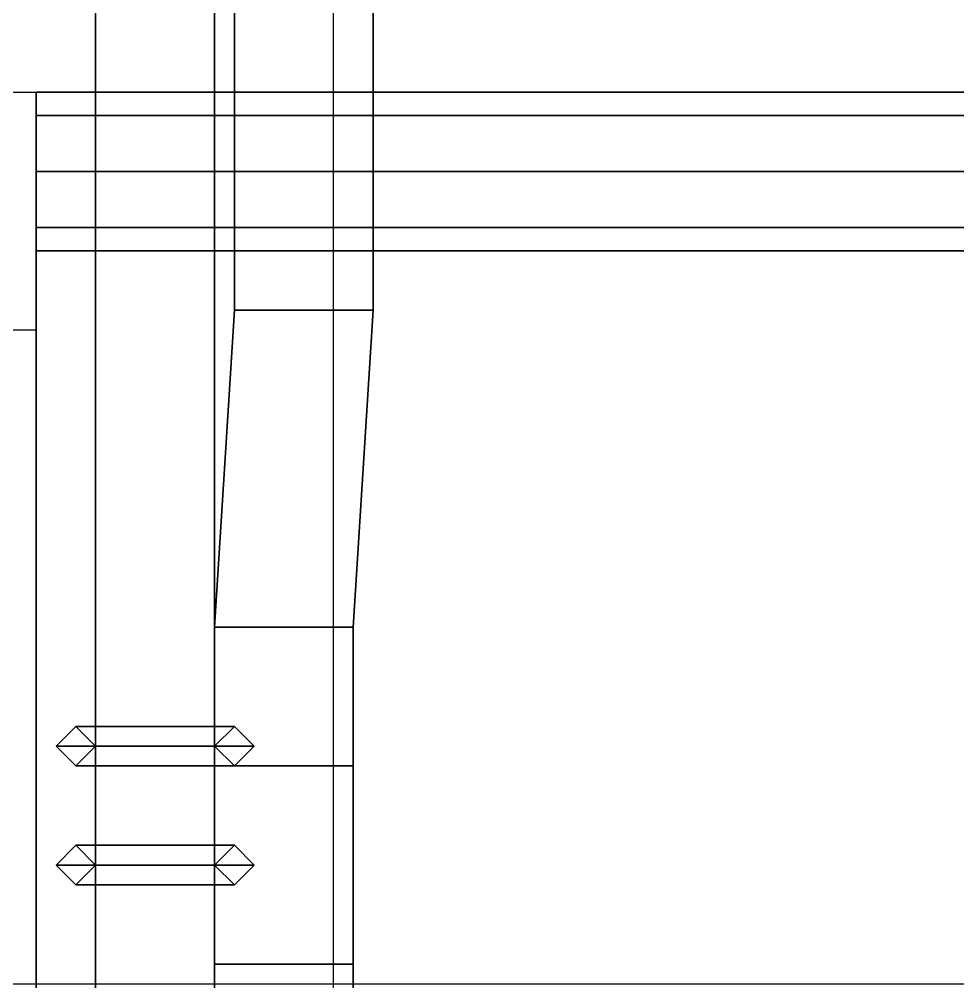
# Model space of a CAD drawing. Header units: millimetres. Extents: x -0.9 to 1, y -2.1 to 9.
# Drawn here: x -0.4885 to -0.015, y -1.4489 to -0.9632 of the extents above; entities that cross this region are included whole.
import ezdxf

# ---------------------------------------------------------------- set-up
doc = ezdxf.new("R2010")
doc.units = ezdxf.units.MM
for name, color, linetype in [('cargo_platform', 3, 'Continuous'), ('fenders', 6, 'Continuous'), ('frame', 5, 'Continuous'), ('tent', 4, 'Continuous')]:
    doc.layers.add(name, color=color, linetype=linetype)

msp = doc.modelspace()

# ---------------------------------------------------------------- linework, layer by layer
at = {"layer": 'cargo_platform'}
for points in [[(0.83, -0.37, 0.815), (0.83, -1.92, 0.815), (-0.83, -1.92, 0.815), (-0.83, -0.37, 0.815)], [(-0.8, -1.92, 0.875), (0.8, -1.92, 0.875), (0.8, -0.4, 0.875), (-0.8, -0.4, 0.875)]]:
    msp.add_3dface(points, dxfattribs=at)
at = {"layer": 'fenders'}
msp.add_3dface([(-0.83, -0.36, 0.8), (-0.83, -1.76, 0.8), (-0.33, -1.76, 0.8), (-0.33, -0.36, 0.8)], dxfattribs=at)
at = {"layer": 'frame'}
for points in [[(-0.45, -0.39, 0.38), (-0.45, -1.47, 0.38), (-0.45, -1.47, 0.46), (-0.45, -0.39, 0.46)], [(-0.39, -0.39, 0.38), (-0.39, -1.47, 0.38), (-0.45, -1.47, 0.38), (-0.45, -0.39, 0.38)], [(-0.45, -1.47, 0.46), (-0.39, -1.47, 0.46), (-0.39, -0.39, 0.46), (-0.45, -0.39, 0.46)], [(-0.39, -0.39, 0.46), (-0.39, -1.47, 0.46), (-0.39, -1.47, 0.38), (-0.39, -0.39, 0.38)], [(-0.38, -1.11, 0.61), (-0.31, -1.11, 0.61), (-0.31, -0.94, 0.58), (-0.38, -0.94, 0.58)], [(-0.31, -0.94, 0.45), (-0.31, -1.11, 0.48), (-0.38, -1.11, 0.48), (-0.38, -0.94, 0.45)], [(-0.38, -0.94, 0.45), (-0.38, -1.11, 0.48), (-0.38, -1.11, 0.61), (-0.38, -0.94, 0.58)], [(-0.31, -0.94, 0.58), (-0.31, -1.11, 0.61), (-0.31, -1.11, 0.48), (-0.31, -0.94, 0.45)], [(-0.48, -1, 0.26), (-0.48, -1.79, 0.26), (-0.53, -1.79, 0.26), (-0.53, -1, 0.26)], [(-0.48, -1.77, 0.29), (-0.48, -1.79, 0.26), (-0.48, -1, 0.26), (-0.48, -1.57, 0.29)], [(-0.48, -1, 0.26), (-0.48, -1, 0.38), (-0.48, -1, 0.38), (-0.48, -1.12, 0.38)], [(-0.48, -1.57, 0.34), (-0.48, -1.57, 0.29), (-0.48, -1, 0.26), (-0.48, -1.12, 0.38)], [(0.48, -1.01172, 0.35828), (0.48, -1, 0.33), (-0.48, -1, 0.33), (-0.48, -1.01172, 0.35828)], [(0.48, -1, 0.33), (0.48, -1.01172, 0.30172), (-0.48, -1.01172, 0.30172), (-0.48, -1, 0.33)], [(0.48, -1.04, 0.37), (0.48, -1.01172, 0.35828), (-0.48, -1.01172, 0.35828), (-0.48, -1.04, 0.37)], [(0.48, -1.01172, 0.30172), (0.48, -1.04, 0.29), (-0.48, -1.04, 0.29), (-0.48, -1.01172, 0.30172)], [(0.48, -1.06828, 0.35828), (0.48, -1.04, 0.37), (-0.48, -1.04, 0.37), (-0.48, -1.06828, 0.35828)], [(0.48, -1.04, 0.29), (0.48, -1.06828, 0.30172), (-0.48, -1.06828, 0.30172), (-0.48, -1.04, 0.29)], [(0.48, -1.08, 0.33), (0.48, -1.06828, 0.35828), (-0.48, -1.06828, 0.35828), (-0.48, -1.08, 0.33)], [(0.48, -1.06828, 0.30172), (0.48, -1.08, 0.33), (-0.48, -1.08, 0.33), (-0.48, -1.06828, 0.30172)], [(-0.39, -1.27, 0.69), (-0.32, -1.27, 0.69), (-0.31, -1.11, 0.61), (-0.38, -1.11, 0.61)], [(-0.31, -1.11, 0.48), (-0.32, -1.27, 0.56), (-0.39, -1.27, 0.56), (-0.38, -1.11, 0.48)], [(-0.38, -1.11, 0.48), (-0.39, -1.27, 0.56), (-0.39, -1.27, 0.69), (-0.38, -1.11, 0.61)], [(-0.31, -1.11, 0.61), (-0.32, -1.27, 0.69), (-0.32, -1.27, 0.56), (-0.31, -1.11, 0.48)], [(-0.53, -1.12, 0.38), (-0.53, -1.79, 0.38), (-0.48, -1.79, 0.38), (-0.48, -1.12, 0.38)], [(-0.48, -1.79, 0.38), (-0.48, -1.77, 0.34), (-0.48, -1.57, 0.34), (-0.48, -1.12, 0.38)], [(-0.39, -1.34, 0.71), (-0.32, -1.34, 0.71), (-0.32, -1.27, 0.69), (-0.39, -1.27, 0.69)], [(-0.32, -1.27, 0.56), (-0.32, -1.34, 0.58), (-0.39, -1.34, 0.58), (-0.39, -1.27, 0.56)], [(-0.39, -1.27, 0.56), (-0.39, -1.34, 0.58), (-0.39, -1.34, 0.71), (-0.39, -1.27, 0.69)], [(-0.32, -1.27, 0.69), (-0.32, -1.34, 0.71), (-0.32, -1.34, 0.58), (-0.32, -1.27, 0.56)], [(-0.46, -1.32, 0.37), (-0.47, -1.33, 0.36), (-0.47, -1.33, 0.48), (-0.46, -1.32, 0.47)], [(-0.38, -1.32, 0.37), (-0.37, -1.33, 0.36), (-0.47, -1.33, 0.36), (-0.46, -1.32, 0.37)], [(-0.37, -1.33, 0.48), (-0.38, -1.32, 0.47), (-0.46, -1.32, 0.47), (-0.47, -1.33, 0.48)], [(-0.45, -1.33, 0.38), (-0.46, -1.32, 0.37), (-0.46, -1.32, 0.47), (-0.45, -1.33, 0.46)], [(-0.39, -1.33, 0.38), (-0.38, -1.32, 0.37), (-0.46, -1.32, 0.37), (-0.45, -1.33, 0.38)], [(-0.38, -1.32, 0.47), (-0.39, -1.33, 0.46), (-0.45, -1.33, 0.46), (-0.46, -1.32, 0.47)], [(-0.38, -1.32, 0.37), (-0.39, -1.33, 0.38), (-0.39, -1.33, 0.46), (-0.38, -1.32, 0.47)], [(-0.37, -1.33, 0.36), (-0.38, -1.32, 0.37), (-0.38, -1.32, 0.47), (-0.37, -1.33, 0.48)], [(-0.47, -1.33, 0.36), (-0.46, -1.34, 0.37), (-0.46, -1.34, 0.47), (-0.47, -1.33, 0.48)], [(-0.37, -1.33, 0.36), (-0.38, -1.34, 0.37), (-0.46, -1.34, 0.37), (-0.47, -1.33, 0.36)], [(-0.38, -1.34, 0.47), (-0.37, -1.33, 0.48), (-0.47, -1.33, 0.48), (-0.46, -1.34, 0.47)], [(-0.46, -1.34, 0.37), (-0.45, -1.33, 0.38), (-0.45, -1.33, 0.46), (-0.46, -1.34, 0.47)], [(-0.38, -1.34, 0.37), (-0.39, -1.33, 0.38), (-0.45, -1.33, 0.38), (-0.46, -1.34, 0.37)], [(-0.39, -1.33, 0.46), (-0.38, -1.34, 0.47), (-0.46, -1.34, 0.47), (-0.45, -1.33, 0.46)], [(-0.39, -1.33, 0.38), (-0.38, -1.34, 0.37), (-0.38, -1.34, 0.47), (-0.39, -1.33, 0.46)], [(-0.38, -1.34, 0.37), (-0.37, -1.33, 0.36), (-0.37, -1.33, 0.48), (-0.38, -1.34, 0.47)], [(-0.39, -1.44, 0.71), (-0.32, -1.44, 0.71), (-0.32, -1.34, 0.71), (-0.39, -1.34, 0.71)], [(-0.32, -1.34, 0.58), (-0.32, -1.44, 0.58), (-0.39, -1.44, 0.58), (-0.39, -1.34, 0.58)], [(-0.39, -1.34, 0.58), (-0.39, -1.44, 0.58), (-0.39, -1.44, 0.71), (-0.39, -1.34, 0.71)], [(-0.32, -1.34, 0.71), (-0.32, -1.44, 0.71), (-0.32, -1.44, 0.58), (-0.32, -1.34, 0.58)], [(-0.46, -1.38, 0.37), (-0.47, -1.39, 0.36), (-0.47, -1.39, 0.48), (-0.46, -1.38, 0.47)], [(-0.38, -1.38, 0.37), (-0.37, -1.39, 0.36), (-0.47, -1.39, 0.36), (-0.46, -1.38, 0.37)], [(-0.37, -1.39, 0.48), (-0.38, -1.38, 0.47), (-0.46, -1.38, 0.47), (-0.47, -1.39, 0.48)], [(-0.45, -1.39, 0.38), (-0.46, -1.38, 0.37), (-0.46, -1.38, 0.47), (-0.45, -1.39, 0.46)], [(-0.39, -1.39, 0.38), (-0.38, -1.38, 0.37), (-0.46, -1.38, 0.37), (-0.45, -1.39, 0.38)], [(-0.38, -1.38, 0.47), (-0.39, -1.39, 0.46), (-0.45, -1.39, 0.46), (-0.46, -1.38, 0.47)], [(-0.38, -1.38, 0.37), (-0.39, -1.39, 0.38), (-0.39, -1.39, 0.46), (-0.38, -1.38, 0.47)], [(-0.37, -1.39, 0.36), (-0.38, -1.38, 0.37), (-0.38, -1.38, 0.47), (-0.37, -1.39, 0.48)], [(-0.47, -1.39, 0.36), (-0.46, -1.4, 0.37), (-0.46, -1.4, 0.47), (-0.47, -1.39, 0.48)], [(-0.37, -1.39, 0.36), (-0.38, -1.4, 0.37), (-0.46, -1.4, 0.37), (-0.47, -1.39, 0.36)], [(-0.38, -1.4, 0.47), (-0.37, -1.39, 0.48), (-0.47, -1.39, 0.48), (-0.46, -1.4, 0.47)], [(-0.46, -1.4, 0.37), (-0.45, -1.39, 0.38), (-0.45, -1.39, 0.46), (-0.46, -1.4, 0.47)], [(-0.38, -1.4, 0.37), (-0.39, -1.39, 0.38), (-0.45, -1.39, 0.38), (-0.46, -1.4, 0.37)], [(-0.39, -1.39, 0.46), (-0.38, -1.4, 0.47), (-0.46, -1.4, 0.47), (-0.45, -1.39, 0.46)], [(-0.39, -1.39, 0.38), (-0.38, -1.4, 0.37), (-0.38, -1.4, 0.47), (-0.39, -1.39, 0.46)], [(-0.38, -1.4, 0.37), (-0.37, -1.39, 0.36), (-0.37, -1.39, 0.48), (-0.38, -1.4, 0.47)], [(-0.39, -1.51, 0.69), (-0.32, -1.51, 0.69), (-0.32, -1.44, 0.71), (-0.39, -1.44, 0.71)], [(-0.32, -1.44, 0.58), (-0.32, -1.51, 0.56), (-0.39, -1.51, 0.56), (-0.39, -1.44, 0.58)], [(-0.39, -1.44, 0.58), (-0.39, -1.51, 0.56), (-0.39, -1.51, 0.69), (-0.39, -1.44, 0.71)], [(-0.32, -1.44, 0.71), (-0.32, -1.51, 0.69), (-0.32, -1.51, 0.56), (-0.32, -1.44, 0.58)]]:
    msp.add_3dface(points, dxfattribs=at)
at = {"layer": 'tent'}
msp.add_3dface([(0.76, -0.89, 2), (-0.76, -0.89, 2), (-0.76, -1.45, 1.96), (0.76, -1.45, 1.96)], dxfattribs=at)

doc.saveas('drawing.dxf')
